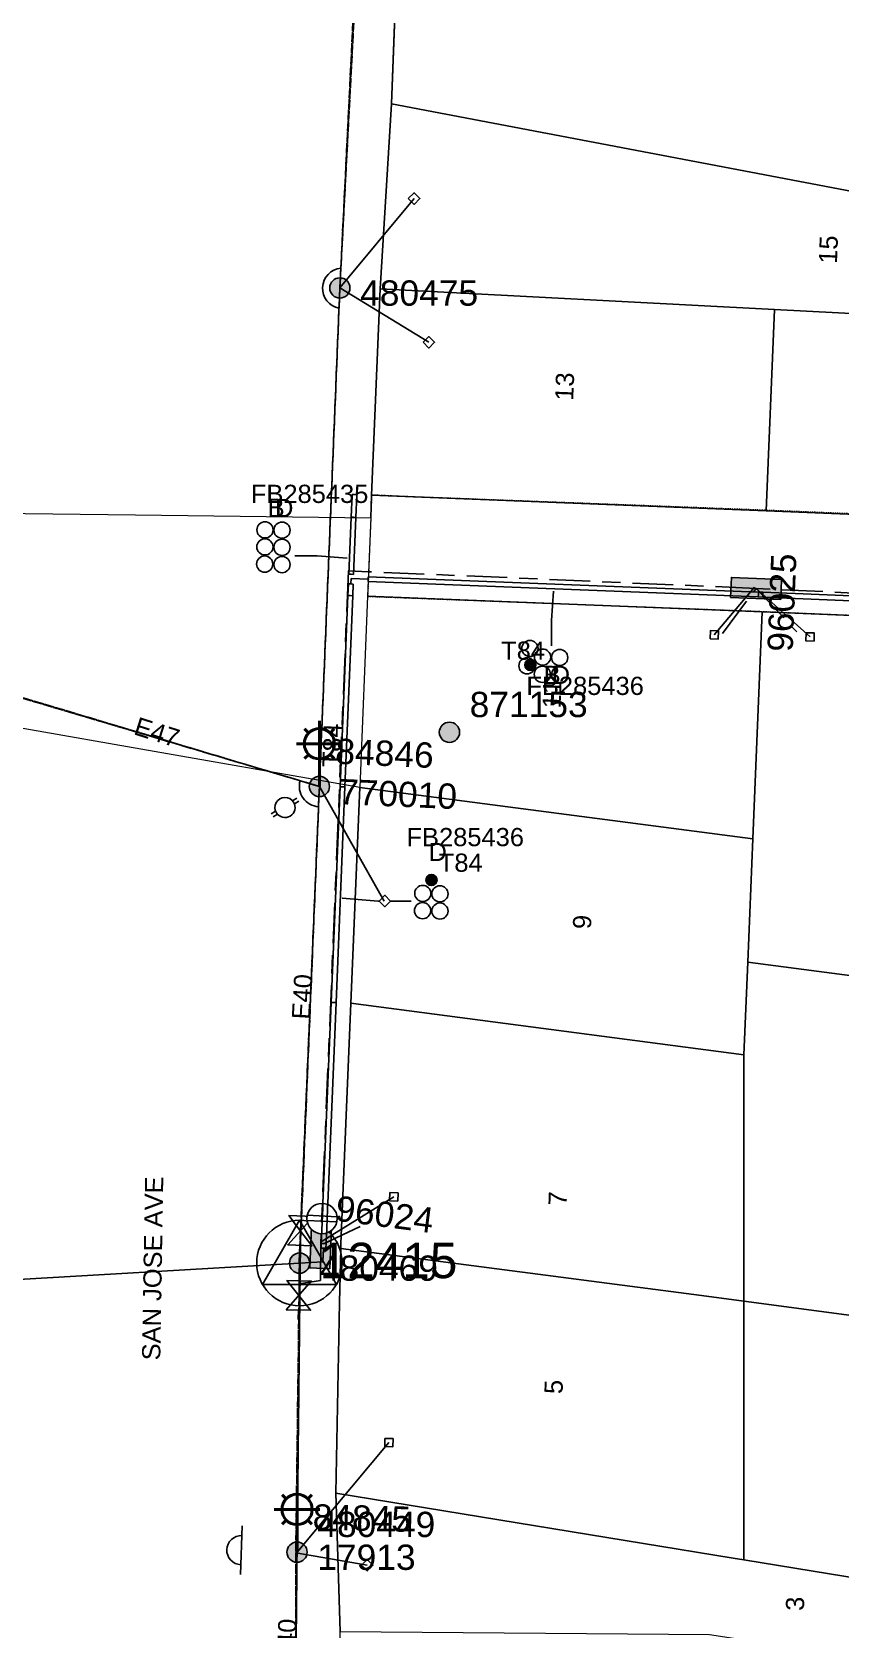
# Model space of a CAD drawing. Header units: metres. Extents: x 261099 to 262836, y 6265878 to 6267248.
# Drawn here: x 261899.8 to 261979.6, y 6266206.1 to 6266363.9 of the extents above; entities that cross this region are included whole.
import ezdxf
from ezdxf.enums import TextEntityAlignment as Align

# ---------------------------------------------------------------- set-up
doc = ezdxf.new("R2010")
doc.units = ezdxf.units.M
for name, pattern in [('Cable Exist OH', [1, 1, 0]), ('Cable Exist UG', [8.2, 4, -1.2, 1.8, -1.2]), ('HIDDEN', [0.375, 0.25, -0.125]), ('HIDDEN2', [0.1875, 0.125, -0.0625])]:
    doc.linetypes.add(name, pattern=pattern)
doc.layers.get('0').update_dxf_attribs({"color": 6})
for name, color, linetype, lineweight in [('Cadastre Land Parcels_SP_EXT', 9, 'Continuous', 5), ('Cadastre Other Property_SP_EXT', 9, 'HIDDEN', 5), ('Cadastre Roads_SP_EXT', 9, 'Continuous', 5)]:
    doc.layers.add(name, color=color, linetype=linetype, lineweight=lineweight)
for name, color, linetype in [('Duct_SP_EXT', 7, 'Continuous'), ('Equip_LV_EXT', 7, 'Continuous'), ('Equip_SP_HV_EXT', 7, 'Continuous'), ('Equip_SP_LV_EXT', 7, 'Continuous'), ('Equip_SP_SL_EXT', 7, 'Continuous'), ('Mains_HV_EXT', 7, 'Continuous'), ('Mains_LV_EXT', 7, 'Continuous'), ('Mains_SL_EXT', 7, 'Continuous'), ('Services_SP_EXT', 7, 'Continuous'), ('Sub_SP_TR_HV_LV_EXT', 7, 'Continuous'), ('SupportsOH_SP_TR_HV_LV_SL_EXT', 7, 'Continuous'), ('SupportsUG_SP_LV_EXT', 7, 'Continuous'), ('Trench_SP_EXT', 7, 'Continuous')]:
    doc.layers.add(name, color=color, linetype=linetype)
doc.layers.get('0').freeze()
doc.styles.add('iecARIAL', font='arial.ttf', dxfattribs={"height": 2})
doc.styles.add('POLE_LABEL', font='arial.ttf')
doc.styles.get("Standard").update_dxf_attribs({"font": 'arial.ttf'})

# ---------------------------------------------------------------- blocks, each defined once
blk = doc.blocks.new('SUB_POLE_EXT')
blk.add_wipeout([(0, 4.22), (0.42, 4.2), (0.83, 4.14), (1.21, 4.05), (1.62, 3.9), (1.99, 3.72), (2.35, 3.51), (2.68, 3.26), (2.99, 2.99), (3.28, 2.66), (3.52, 2.34), (3.76, 1.92), (3.9, 1.62), (4.04, 1.23), (4.18, 0.63), (4.22, 0), (4.18, -0.61), (4.06, -1.15), (3.9, -1.62), (3.58, -2.24), (3.22, -2.73), (2.97, -3.01), (2.68, -3.26), (2.36, -3.5), (2, -3.72), (1.64, -3.89), (1.25, -4.03), (0.82, -4.14), (0.42, -4.2), (0, -4.22), (-0.41, -4.2), (-0.8, -4.15), (-1.21, -4.05), (-1.62, -3.9), (-1.99, -3.73), (-2.35, -3.51), (-2.68, -3.26), (-2.96, -3.02), (-3.23, -2.72), (-3.51, -2.35), (-3.71, -2.01), (-3.91, -1.6), (-4.05, -1.21), (-4.16, -0.76), (-4.22, -0.14), (-4.21, 0.39), (-4.14, 0.83), (-4.03, 1.27), (-3.9, 1.63), (-3.71, 2.02), (-3.5, 2.37), (-3.28, 2.67), (-2.99, 2.99), (-2.68, 3.27), (-2.33, 3.52), (-1.98, 3.73), (-1.63, 3.9), (-1.2, 4.05), (-0.78, 4.15), (-0.4, 4.21)])
blk.add_line((2.16, 0.48), (2.16, 0.48, 0))
blk.add_lwpolyline([(-4.22, 0, 1), (4.22, 0, 1)], format="xyb", close=True)
blk.add_lwpolyline([(2.14, 0.52), (0, 4.22), (-3.66, -2.11), (3.66, -2.11)], close=True)
for tag, height, flags, p in [('ASSET_NUM', 3.5, 8, (2, 2)), ('STREET_CODE', 0.2, 9, (1.5, 0)), ('CONSTRUCTED_VOLTAGE', 0.2, 9, (1.5, -0.2)), ('OPERATING_VOLTAGE', 0.2, 9, (1.5, -0.6)), ('OPERATED_BY', 0.2, 9, (1.5, -0.8)), ('ORIENTATION', 0.2, 9, (1.5, -1.2)), ('OWNED_BY', 0.2, 9, (1.5, -1.4)), ('SECONDARY_VOLTAGE', 0.2, 9, (1.5, -1.6)), ('NO_PHASES', 0.2, 9, (1.5, -0.4)), ('MAINTAINED_BY', 0.2, 9, (1.5, -1)), ('STATE', 0.2, 9, (1.5, -1.8)), ('SUBSTATION_TYPE', 0.2, 9, (1.5, -2)), ('STREETNAME', 0.2, 9, (1.5, -2.8)), ('SUBURB', 0.2, 9, (1.5, -3)), ('USAGE', 0.2, 9, (1.5, -2.2)), ('LEGEND', 0.2, 9, (1.5, -2.4)), ('LOCATION', 0.2, 9, (1.5, -2.6)), ('NOTES', 0.2, 9, (1.5, -3.2)), ('Z', 0.2, 1, (1.5, -3.4))]:
    blk.add_attdef(tag, text='', height=height, dxfattribs=dict(flags=flags)).set_placement(p, align=Align.MIDDLE_LEFT)
blk = doc.blocks.new('PILLAR_EXT')
blk.add_hatch(color=256).paths.add_polyline_path([(-2.475, 0.99), (-2.475, -0.99), (2.475, -0.99), (2.475, 0.99)])
blk.add_lwpolyline([(-2.475, -0.99), (2.475, -0.99), (2.475, 0.99), (-2.475, 0.99)], close=True)
at = {"style": 'iecARIAL', "flags": 8}
blk.add_attdef('ASSET_NUM', (1.5, 3.5), '', height=2.5, dxfattribs=at)
for tag, p, flags in [('OWNED_BY', (0, -0.2), 9), ('STATE', (0, -0.4), 9), ('SUPPORT_TYPE', (0, -0.6), 9), ('USAGE', (0, -0.8), 9), ('LEGEND', (0, -1), 9), ('LOCATION', (0, -1.2), 9), ('NOTES', (0, -1.4), 9), ('PARENT', (0, -1.6), 9), ('STREETNAME', (0, -1.8), 9), ('SUBURB', (0, -2), 1)]:
    blk.add_attdef(tag, p, '', height=0.2, dxfattribs=dict(flags=flags))
blk = doc.blocks.new('DUCT_EXT')
blk.add_circle((0, 0.8), 0.8)
at = {"flags": 1}
blk.add_attdef('Z', (0, 0), '', height=0.2, dxfattribs=at)
at = {"flags": 9}
for tag, p in [('DUCT_CODE', (0, 0)), ('XSECT_TYPE', (0, -0.2)), ('STATE', (0, -0.6)), ('FB_REFERENCE', (0, -0.4)), ('NOTES', (0, -0.8))]:
    blk.add_attdef(tag, text='', height=0.2, dxfattribs=at).set_placement(p, align=Align.MIDDLE_LEFT)
blk = doc.blocks.new('LV_OH_LINKS_OPEN_EXT')
for p, q in [((-0.17, 4.97), (-0.17, 5.46)), ((0.17, 4.97), (0.17, 5.46)), ((-0.17, 3), (-0.17, 2.5)), ((0.17, 3), (0.17, 2.5))]:
    blk.add_line(p, q)
blk.add_lwpolyline([(0, 2.99, 1), (0, 4.98, 1)], format="xyb", close=True)
at = {"flags": 9}
for tag, p in [('ACTUAL_STATUS', (0, 0)), ('CONSTRUCTED_VOLTAGE', (0, -0.2)), ('OPERATING_VOLTAGE', (0, -0.6)), ('ORIENTATION', (0, -0.8)), ('OWNED_BY', (0, -1)), ('STATE', (0, -1.2)), ('SWITCH_TYPE', (0, -1.4)), ('NO_PHASES', (0, -0.4)), ('USAGE', (0, -1.6)), ('LEGEND', (0, -1.8)), ('NOTES', (0, -2))]:
    blk.add_attdef(tag, text='', height=0.2, dxfattribs=at).set_placement(p, align=Align.MIDDLE_LEFT)
at = {"flags": 1}
blk.add_attdef('Z', (0, 0), '', height=0.2, dxfattribs=at)
blk = doc.blocks.new('LV_OH_LINKS_DISTFUSE_EXT')
for p, q in [((0, 0), (0.96, 0)), ((3.84, 0), (4.8, 0))]:
    blk.add_line(p, q)
blk.add_lwpolyline([(3.84, -1.2), (3.84, 1.2), (0.96, -1.2), (0.96, 1.2)], close=True)
at = {"flags": 9}
for tag, p in [('ACTUAL_STATUS', (0, 0)), ('CONSTRUCTED_VOLTAGE', (0, -0.2)), ('OPERATING_VOLTAGE', (0, -0.6)), ('ORIENTATION', (0, -0.8)), ('OWNED_BY', (0, -1)), ('STATE', (0, -1.2)), ('SWITCH_TYPE', (0, -1.4)), ('NO_PHASES', (0, -0.4)), ('USAGE', (0, -1.6)), ('NOTES', (0, -1.8))]:
    blk.add_attdef(tag, text='', height=0.2, dxfattribs=at).set_placement(p, align=Align.MIDDLE_LEFT)
at = {"flags": 1}
blk.add_attdef('Z', (0, 0), '', height=0.2, dxfattribs=at)
blk = doc.blocks.new('SL_LANTERN_EXT')
at = {"lineweight": 40}
for p, q in [((0, 1.97), (0, 6.47)), ((-1.46, 5.68), (-1.06, 5.28)), ((1.46, 5.68), (1.06, 5.28)), ((-2.25, 4.22), (2.25, 4.22)), ((-1.46, 2.76), (-1.06, 3.16)), ((1.46, 2.76), (1.06, 3.16)), ((0, 0), (0, 2.72))]:
    blk.add_line(p, q, dxfattribs=at)
blk.add_circle((0, 4.22), 1.5, dxfattribs=at)
at = {"style": 'iecARIAL', "flags": 8}
blk.add_attdef('ASSET_NUM', (1.5, 1.5), '', height=2.5, dxfattribs=at)
for tag, p, height, flags in [('OPERATING_VOLTAGE', (0.98, -1.65), 0.2, 9), ('CONSTRUCTED_VOLTAGE', (0.98, -0.65), 0.2, 9), ('CONTROL_TYPE', (0.98, -0.85), 0.2, 9), ('LANTERN_PURPOSE', (0.98, -1.05), 0.2, 9), ('LANTERN_TYPE', (0.98, -1.25), 0.2, 9), ('NO_PHASES', (0.98, -1.45), 0.2, 9), ('LNUMBER', (2.18, -3.25), 2.5, 8), ('ORIENTATION', (0.98, -1.85), 0.2, 9), ('OWNED_BY', (0.98, -2.05), 0.2, 9), ('STATE', (0.98, -2.25), 0.2, 9), ('USAGE', (0.98, -2.45), 0.2, 9), ('CEXIST', (0.98, -2.65), 0.2, 9), ('CNEW', (0.98, -2.85), 0.2, 9), ('CNUMBER', (0.98, -3.05), 0.2, 9), ('CREMOVE', (0.98, -3.25), 0.2, 9), ('CREPLACE', (0.98, -3.45), 0.2, 9), ('LKINGHEIGHT', (0.98, -3.65), 0.2, 9), ('LBRACKET', (0.98, -3.85), 0.2, 9), ('LBRACKETVOCAB', (0.98, -4.05), 0.2, 9), ('LCATEGORY', (0.98, -4.25), 0.2, 9), ('LCHARGE1', (0.98, -4.45), 0.2, 9), ('LCHARGE1PERCENT', (0.98, -4.65), 0.2, 9), ('LCHARGE2', (0.98, -4.85), 0.2, 9), ('LCHARGE2PERCENT', (0.98, -5.05), 0.2, 9), ('LCHARGE3', (0.98, -5.25), 0.2, 9), ('LCHARGE3PERCENT', (0.98, -5.45), 0.2, 9), ('LEXIST', (0.98, -5.65), 0.2, 9), ('LLAMP', (0.98, -5.85), 0.2, 9), ('LLAMPVOCAB', (0.98, -6.05), 0.2, 9), ('LMAST', (0.98, -6.25), 0.2, 9), ('LMASTVOCAB', (0.98, -6.45), 0.2, 9), ('LNEW', (0.98, -6.65), 0.2, 9), ('LANTNUMBER', (0.98, -6.85), 0.2, 9), ('LOUTREACH', (0.98, -7.25), 0.2, 9), ('LOUTREACHVOCAB', (0.98, -7.45), 0.2, 9), ('LRATECODE', (0.98, -7.65), 0.2, 9), ('LREMOVE', (0.98, -7.85), 0.2, 9), ('LREPLACE', (0.98, -8.05), 0.2, 9), ('STREETNAME', (0.98, -9.25), 0.2, 9), ('SUBURB', (0.98, -9.45), 0.2, 1), ('LTYPE', (0.98, -8.25), 0.2, 9), ('LTYPEVOCAB', (0.98, -8.45), 0.2, 9), ('LEGEND', (0.98, -8.65), 0.2, 9), ('LOCATION', (0.98, -8.85), 0.2, 9), ('NOTES', (0.98, -9.05), 0.2, 9)]:
    blk.add_attdef(tag, p, '', height=height, dxfattribs=dict(flags=flags))
blk = doc.blocks.new('CCP_EXT')
at = {"flags": 9}
for tag, p in [('LIFE_SUPPORT', (0, -1.6)), ('STATE', (0, -1.8)), ('NOTES', (0, -2))]:
    blk.add_attdef(tag, text='', height=0.2, dxfattribs=at).set_placement(p, align=Align.MIDDLE_LEFT)
blk.add_wipeout([(0, 0.57), (0.57, 0), (0, -0.57), (-0.57, 0)])
blk.add_lwpolyline([(-0.57, 0), (0, 0.57), (0.57, 0), (0, -0.57), (-0.57, 0)])
at = {"flags": 1}
blk.add_attdef('Z', (0, 0), '', height=0.2, dxfattribs=at)
at = {"flags": 9}
for tag, p in [('CCP_TYPE', (0, 0)), ('CONSTRUCTED_VOLTAGE', (0, -0.2)), ('OPERATING_VOLTAGE', (0, -0.6)), ('ORIENTATION', (0, -0.8)), ('OWNED_BY', (0, -1)), ('NO_PHASES', (0, -0.4)), ('USAGE', (0, -1.2)), ('LEGEND', (0, -1.4))]:
    blk.add_attdef(tag, text='', height=0.2, dxfattribs=at).set_placement(p, align=Align.MIDDLE_LEFT)
blk = doc.blocks.new('POLE_EXT')
blk.add_hatch(color=256).paths.add_polyline_path([(-1, 0, 1), (1, 0, 1)])
blk.add_lwpolyline([(-1, 0, 1), (1, 0, 1)], format="xyb", close=True)
for tag, height, flags, p in [('pNumber', 2.5, 8, (-17.84, 2.07)), ('OWNED_BY', 0.2, 9, (1.35, -0.4)), ('SPECIAL_USE', 0.2, 9, (1.35, -0.8)), ('STATE', 0.2, 9, (1.35, -1)), ('cLV', 0.2, 9, (1.35, -1.4)), ('hDepth', 0.2, 9, (1.35, -1.6)), ('PARENT', 0.2, 9, (1.35, -0.6)), ('USAGE', 0.2, 9, (1.35, -1.2)), ('hDia', 0.2, 9, (1.35, -1.8)), ('cHV', 0.2, 9, (1.35, -2)), ('LBRACKET', 0.2, 9, (1.35, -2.2)), ('LExisting', 0.2, 9, (1.35, -2.4)), ('LANTNUMBER', 0.2, 9, (1.35, -2.6)), ('LOther', 0.2, 9, (1.35, -2.8)), ('LRemove', 0.2, 9, (1.35, -3)), ('LEGEND', 0.2, 9, (1.35, -3.2)), ('cLinedev', 0.2, 9, (1.35, -3.4)), ('pExisting', 0.2, 9, (1.35, -3.8)), ('pFooting', 0.2, 9, (1.35, -4.4)), ('pNew', 0.2, 9, (1.35, -4.6)), ('LOCATION', 0.2, 9, (1.35, -3.6)), ('PFNUMBER', 0.2, 9, (1.35, -4)), ('NEWPFNUMBER', 0.2, 9, (1.35, -4.2)), ('pRelocate', 0.2, 9, (1.35, -5)), ('pRemove', 0.2, 9, (1.35, -5.2)), ('pReplace', 0.2, 9, (1.35, -5.4)), ('pStay', 0.2, 9, (1.35, -5.6)), ('pType', 0.2, 9, (1.35, -5.8)), ('cspan', 0.2, 9, (1.35, -6)), ('STREETNAME', 0.2, 9, (1.35, -6.2)), ('SUBURB', 0.2, 9, (1.35, -6.4)), ('OPERATED_BY', 0.2, 9, (1.36, -7.01)), ('NOTES', 0.2, 9, (1.35, -6.6)), ('MAINTAINED_BY', 0.2, 9, (1.36, -6.81))]:
    blk.add_attdef(tag, text='', height=height, dxfattribs=dict(flags=flags)).set_placement(p, align=Align.MIDDLE_LEFT)
at = {"style": 'POLE_LABEL'}
for tag, height, flags, p in [('ASSET_NUM', 2.5, 8, (2, 2)), ('STRUCTURE_PLANT_NUMBER', 0.2, 9, (1.35, 0.03)), ('STREET_CODE', 0.2, 9, (1.35, -0.2))]:
    blk.add_attdef(tag, text='', height=height, dxfattribs=dict(at, flags=flags)).set_placement(p, align=Align.MIDDLE_LEFT)
at = {"flags": 1}
blk.add_attdef('Z', (1.35, -7.33), '', height=0.2, dxfattribs=at)
blk = doc.blocks.new('LV_UG_LINKS_CLOSED_EXT')
blk.add_wipeout([(-1.06, 1.06), (-1.18, 0.92), (-1.29, 0.76), (-1.37, 0.59), (-1.43, 0.42), (-1.48, 0.23), (-1.49, 0.05), (-1.49, -0.14), (-1.46, -0.33), (-1.41, -0.51), (-1.33, -0.68), (-1.24, -0.84), (-1.12, -0.99), (-0.99, -1.12), (-0.84, -1.24), (-0.68, -1.33), (-0.51, -1.41), (-0.33, -1.46), (-0.14, -1.49), (0.05, -1.49), (0.23, -1.48), (0.42, -1.43), (0.59, -1.37), (0.76, -1.29), (0.92, -1.18), (1.06, -1.06), (1.18, -0.92), (1.29, -0.76), (1.37, -0.59), (1.43, -0.42), (1.48, -0.23), (1.49, -0.05), (1.49, 0.14), (1.46, 0.33), (1.41, 0.51), (1.33, 0.68), (1.24, 0.84), (1.12, 0.99), (0.99, 1.12), (0.84, 1.24), (0.68, 1.33), (0.51, 1.41), (0.33, 1.46), (0.14, 1.49), (-0.05, 1.49), (-0.23, 1.48), (-0.42, 1.43), (-0.59, 1.37), (-0.76, 1.29), (-0.92, 1.18)])
for p, q in [((-0.25, -1.48), (-0.25, 1.48)), ((0.25, -1.48), (0.25, 1.48))]:
    blk.add_line(p, q)
blk.add_circle((0, 0), 1.5)
at = {"flags": 9}
for tag, p in [('ACTUAL_STATUS', (0, 0)), ('CONSTRUCTED_VOLTAGE', (0, -0.2)), ('OPERATING_VOLTAGE', (0, -0.6)), ('ORIENTATION', (0, -0.8)), ('STATE', (0, -1)), ('SWITCH_TYPE', (0, -1.2)), ('NO_PHASES', (0, -0.4)), ('USAGE', (0, -1.4)), ('NOTES', (0, -1.6))]:
    blk.add_attdef(tag, text='', height=0.2, dxfattribs=at).set_placement(p, align=Align.MIDDLE_LEFT)
at = {"flags": 1}
blk.add_attdef('Z', (0, 0), '', height=0.2, dxfattribs=at)
blk = doc.blocks.new('HV_USL_CLOSED_EXT')
blk.add_line((2.4, 5.5), (-2.4, 5.5))
blk.add_lwpolyline([(1.44, 5.5, 0.414214), (0, 6.94, 0.414214), (-1.44, 5.5)], format="xyb")
for tag, height, flags, p in [('ASSET_NUM', 2.5, 8, (2, 2)), ('STREET_CODE', 0.2, 9, (1.5, 0)), ('ACTUAL_STATUS', 0.2, 9, (1.5, -0.2)), ('CONSTRUCTED_VOLTAGE', 0.2, 9, (1.5, -0.4)), ('OPERATING_VOLTAGE', 0.2, 9, (1.5, -0.8)), ('ORIENTATION', 0.2, 9, (1.5, -1)), ('OWNED_BY', 0.2, 9, (1.5, -1.2)), ('OPERATED_BY', 0.2, 9, (1.5, -1.4)), ('NO_PHASES', 0.2, 9, (1.5, -0.6)), ('MAINTAINED_BY', 0.2, 9, (1.5, -1.6)), ('STATE', 0.2, 9, (1.5, -1.8)), ('SWITCH_TYPE', 0.2, 9, (1.5, -2)), ('STREETNAME', 0.2, 9, (1.5, -2.8)), ('SUBURB', 0.2, 9, (1.5, -3)), ('USAGE', 0.2, 9, (1.5, -2.2)), ('LEGEND', 0.2, 9, (1.5, -2.4)), ('LOCATION', 0.2, 9, (1.5, -2.6)), ('NOTES', 0.2, 9, (1.5, -3.2)), ('Z', 0.2, 1, (1.5, -3.6)), ('LABEL_ALIGNMENT', 0.2, 9, (1.5, -3.4))]:
    blk.add_attdef(tag, text='', height=height, dxfattribs=dict(flags=flags)).set_placement(p, align=Align.MIDDLE_LEFT)
blk = doc.blocks.new('CABLE_LARGE_EXT')
h = blk.add_hatch(color=256)
edge = h.paths.add_edge_path()
edge.add_arc((0, 0.55), 0.55, 0, 360)
blk.add_circle((0, 0.55), 0.55)
at = {"flags": 1}
blk.add_attdef('Z', (0, 0), '', height=0.2, dxfattribs=at)
at = {"flags": 9}
for tag, p in [('COND_CODE', (0, 0)), ('STATE', (0, -0.4)), ('XSECT_SIZE', (0, -0.6)), ('FB_REFERENCE', (0, -0.2)), ('NOTES', (0, -0.8))]:
    blk.add_attdef(tag, text='', height=0.2, dxfattribs=at).set_placement(p, align=Align.MIDDLE_LEFT)

msp = doc.modelspace()

# ---------------------------------------------------------------- linework, layer by layer
at = {"layer": 'Cadastre Land Parcels_SP_EXT', "linetype": 'Continuous'}
for points in [[(262027.84, 6266359.45), (261936.02, 6266375.87), (261935.28, 6266356.82), (262027.02, 6266339.35), (262027.84, 6266359.45)], [(262026.79, 6266333.7), (262027.02, 6266339.35), (261935.28, 6266356.82), (261934.16, 6266338.53), (261973.1, 6266336.5), (262026.79, 6266333.7)], [(261973.1, 6266336.5), (261934.16, 6266338.53), (261933.32, 6266318.15), (261972.29, 6266316.61), (261973.1, 6266336.5)], [(261970.96, 6266284.2), (261971.88, 6266306.62), (261932.91, 6266308.16), (261932.14, 6266289.26), (261970.96, 6266284.2)], [(261931.26, 6266267.95), (261970.09, 6266262.85), (261970.46, 6266272), (261970.96, 6266284.2), (261932.14, 6266289.26), (261931.26, 6266267.95)], [(261929.77, 6266219.54), (261930.21, 6266205.87), (261966.7, 6266205.58), (261985.86, 6266202.67), (262011.39, 6266198.79), (262012.43, 6266206.04), (262008.74, 6266206.64), (261970.09, 6266212.96), (261969.01, 6266213.13), (261929.77, 6266219.54)]]:
    msp.add_lwpolyline(points, close=True, dxfattribs=at)
for points in [[(262026.79, 6266333.7), (261973.1, 6266336.5), (261972.29, 6266316.61), (261993.28, 6266315.76)], [(261993.28, 6266315.76), (261972.29, 6266316.61), (261972.29, 6266316.61), (261933.32, 6266318.15), (261933.23, 6266315.91), (261932.91, 6266308.16), (261971.88, 6266306.62), (261992.89, 6266305.77)], [(261992.89, 6266305.77), (261971.88, 6266306.62), (261970.96, 6266284.2), (261970.46, 6266272), (262003.4, 6266267.7)], [(262003.4, 6266267.7), (261970.46, 6266272), (261970.09, 6266262.85), (261970.09, 6266239.15), (261970.09, 6266238.53), (261996.77, 6266234.97)], [(261996.77, 6266234.97), (261970.09, 6266238.53), (261970.09, 6266212.96), (262008.74, 6266206.65)]]:
    msp.add_lwpolyline(points, dxfattribs=at)
at = {"layer": 'Cadastre Roads_SP_EXT', "linetype": 'Continuous'}
for p, q in [((261935.28, 6266356.82), (261936.02, 6266375.87)), ((261934.16, 6266338.53), (261935.28, 6266356.82)), ((261933.32, 6266318.15), (261934.16, 6266338.53)), ((261933.23, 6266315.91), (261933.32, 6266318.15)), ((261893.46, 6266316.41), (261910.01, 6266316.2)), ((261910.01, 6266316.2), (261933.23, 6266315.91))]:
    msp.add_line(p, q, dxfattribs=at)
at = {"layer": 'Duct_SP_EXT'}
for p, q in [((261931.29, 6266315.97), (261931.38, 6266318.21)), ((261931.38, 6266318.21), (261931.62, 6266318.2)), ((261931.86, 6266318.19), (261931.62, 6266318.2)), ((261931.77, 6266315.95), (261931.86, 6266318.19)), ((261931.06, 6266310.34), (261931.29, 6266315.97)), ((261931.29, 6266315.97), (261931.53, 6266315.96)), ((261931.77, 6266315.95), (261931.53, 6266315.96)), ((261931.54, 6266310.32), (261931.77, 6266315.95)), ((261931.06, 6266310.34), (261931.3, 6266310.33)), ((261931.54, 6266310.32), (261931.3, 6266310.33)), ((261932.97, 6266309.62), (261932.98, 6266309.86)), ((261932.99, 6266310.09), (261932.98, 6266309.86)), ((261971.52, 6266308.57), (261932.99, 6266310.09)), ((261930.2, 6266289.34), (261930.97, 6266308.24)), ((261930.68, 6266289.32), (261931.45, 6266308.22)), ((261930.97, 6266308.24), (261931.02, 6266309.39)), ((261930.97, 6266308.24), (261931.21, 6266308.23)), ((261931.02, 6266309.39), (261931.26, 6266309.38)), ((261931.45, 6266308.22), (261931.21, 6266308.23)), ((261931.5, 6266309.37), (261931.26, 6266309.38)), ((261931.45, 6266308.22), (261931.5, 6266309.37)), ((261971.5, 6266308.1), (261932.97, 6266309.62)), ((261971.5, 6266308.1), (261971.51, 6266308.34)), ((261971.5, 6266308.1), (261971.51, 6266308.34)), ((261971.52, 6266308.57), (261971.51, 6266308.34)), ((261971.52, 6266308.57), (261971.51, 6266308.34)), ((261971.96, 6266308.56), (261971.52, 6266308.57)), ((261971.94, 6266308.08), (261971.95, 6266308.32)), ((261971.96, 6266308.56), (261971.95, 6266308.32)), ((261992.97, 6266307.7), (261971.96, 6266308.56)), ((261971.94, 6266308.08), (261971.5, 6266308.1)), ((261992.95, 6266307.22), (261971.94, 6266308.08)), ((261929.33, 6266268.03), (261930.2, 6266289.34)), ((261929.81, 6266268.02), (261930.68, 6266289.32)), ((261930.2, 6266289.34), (261930.2, 6266289.34)), ((261930.2, 6266289.34), (261930.44, 6266289.33)), ((261930.2, 6266289.34), (261930.44, 6266289.33)), ((261930.68, 6266289.32), (261930.44, 6266289.33)), ((261930.68, 6266289.32), (261930.44, 6266289.33)), ((261930.68, 6266289.32), (261930.68, 6266289.32)), ((261929.33, 6266268.03), (261929.57, 6266268.02)), ((261929.81, 6266268.02), (261929.57, 6266268.02))]:
    msp.add_line(p, q, dxfattribs=at)
for points in [[(261925.72, 6266312.15), (261927.94, 6266312.15), (261930.91, 6266311.94)], [(261951.09, 6266303.26), (261951.09, 6266305.77), (261951.27, 6266308.67)], [(261937.22, 6266278.04), (261933.95, 6266278.04), (261930.4, 6266278.32)]]:
    msp.add_lwpolyline(points, dxfattribs=at)
at = {"layer": 'Mains_HV_EXT', "linetype": 'Cable Exist OH'}
for points in [[(261824.64, 6266325.25), (261851.26, 6266307.84), (261890.47, 6266300.65), (261928.16, 6266289.37)], [(261925.5, 6266167.99), (261925.95, 6266213.72)]]:
    msp.add_lwpolyline(points, dxfattribs=at)
at = {"layer": 'Mains_HV_EXT', "linetype": 'Continuous'}
msp.add_lwpolyline([(261926.26, 6266289.95, 0.485653), (261928.08, 6266287.37)], format="xyb", dxfattribs=at)
at = {"layer": 'Mains_LV_EXT', "linetype": 'Cable Exist OH'}
for points in [[(261930.18, 6266338.62), (261932.03, 6266373.85)], [(261928.16, 6266289.37), (261930.18, 6266338.62)], [(261890.47, 6266300.65), (261928.16, 6266289.37)], [(261925.83, 6266213.66), (261925.79, 6266191.04)]]:
    msp.add_lwpolyline(points, dxfattribs=at)
at = {"layer": 'Mains_LV_EXT', "linetype": 'Continuous'}
msp.add_lwpolyline([(261930.28, 6266340.58, 0.867317), (261930.1, 6266336.62)], format="xyb", dxfattribs=at)
at = {"layer": 'Mains_SL_EXT', "linetype": 'Cable Exist OH'}
for points in [[(261931.91, 6266373.79), (261930.18, 6266338.62), (261928.16, 6266289.37)], [(261928.16, 6266289.37), (261890.49, 6266300.58), (261851.26, 6266307.84)], [(261925.95, 6266213.72), (261925.73, 6266191.29), (261925.5, 6266167.99)]]:
    msp.add_lwpolyline(points, dxfattribs=at)
at = {"layer": 'Trench_SP_EXT', "linetype": 'Cable Exist UG'}
msp.add_lwpolyline([(261932.98, 6266309.86), (261931.3, 6266309.92), (261931.26, 6266309.38)], dxfattribs=at)

# ---------------------------------------------------------------- block references
at = {"layer": 'Duct_SP_EXT'}
for name, p in [('DUCT_EXT', (261922.79, 6266313.92)), ('DUCT_EXT', (261924.47, 6266313.89)), ('DUCT_EXT', (261922.78, 6266312.24)), ('DUCT_EXT', (261924.47, 6266312.2)), ('DUCT_EXT', (261922.76, 6266310.54)), ('DUCT_EXT', (261924.47, 6266310.49)), ('DUCT_EXT', (261948.95, 6266302.2)), ('DUCT_EXT', (261948.66, 6266300.49)), ('CABLE_LARGE_EXT', (261949, 6266300.83)), ('DUCT_EXT', (261950.2, 6266301.35)), ('DUCT_EXT', (261951.89, 6266301.31)), ('DUCT_EXT', (261950.18, 6266299.65)), ('DUCT_EXT', (261951.89, 6266299.61)), ('CABLE_LARGE_EXT', (261939.23, 6266279.58)), ('DUCT_EXT', (261938.37, 6266278)), ('DUCT_EXT', (261940.06, 6266277.96)), ('DUCT_EXT', (261938.35, 6266276.3)), ('DUCT_EXT', (261940.06, 6266276.26))]:
    msp.add_blockref(name, p, dxfattribs=at)
at = {"layer": 'Equip_SP_LV_EXT', "rotation": 121.3831829818497}
msp.add_blockref('LV_OH_LINKS_OPEN_EXT', (261928.16, 6266289.37), dxfattribs=at)
at = {"layer": 'Equip_SP_SL_EXT'}
ref = msp.add_blockref('SL_LANTERN_EXT', (261928.16, 6266289.37), dxfattribs=at)
ref.add_attrib('ASSET_NUM', '84846', dxfattribs={"layer": '0', "height": 2.5, "rotation": 357.4644, "style": 'iecARIAL'}).set_placement((261929.66, 6266290.87), align=Align.BOTTOM_LEFT)
ref = msp.add_blockref('SL_LANTERN_EXT', (261925.95, 6266213.72), dxfattribs=at)
ref.add_attrib('ASSET_NUM', '84845', dxfattribs={"layer": '0', "height": 2.5, "rotation": 358.4921, "style": 'iecARIAL'}).set_placement((261927.45, 6266215.22), align=Align.BOTTOM_LEFT)
at = {"layer": 'Sub_SP_TR_HV_LV_EXT'}
ref = msp.add_blockref('SUB_POLE_EXT', (261926.19, 6266242.29), dxfattribs=at)
ref.add_attrib('ASSET_NUM', '12415', dxfattribs={"layer": '0', "height": 3.5}).set_placement((261928.19, 6266242.54), align=Align.MIDDLE_LEFT)
at = {"layer": 'SupportsOH_SP_TR_HV_LV_SL_EXT'}
ref = msp.add_blockref('POLE_EXT', (261930.18, 6266338.62), dxfattribs=at)
ref.add_attrib('ASSET_NUM', '480475', dxfattribs={"layer": '0', "height": 2.5, "style": 'POLE_LABEL'}).set_placement((261932.18, 6266339.37), align=Align.TOP_LEFT)
ref = msp.add_blockref('POLE_EXT', (261941, 6266294.72), dxfattribs=at)
ref.add_attrib('ASSET_NUM', '871153', dxfattribs={"layer": '0', "height": 2.5, "style": 'POLE_LABEL'}).set_placement((261943, 6266295.47), align=Align.BOTTOM_LEFT)
ref = msp.add_blockref('POLE_EXT', (261928.16, 6266289.37), dxfattribs=at)
ref.add_attrib('ASSET_NUM', '770010', dxfattribs={"layer": '0', "height": 2.5, "rotation": 357.5681, "style": 'POLE_LABEL'}).set_placement((261930.16, 6266290.12), align=Align.TOP_LEFT)
at = {"layer": 'SupportsUG_SP_LV_EXT'}
ref = msp.add_blockref('PILLAR_EXT', (261971.28, 6266308.94), dxfattribs=dict(at, rotation=357.7266922956824))
ref.add_attrib('ASSET_NUM', '96025', dxfattribs={"layer": '0', "height": 2.5, "rotation": 87.7259, "style": 'iecARIAL'}).set_placement((261972.78, 6266312.44), align=Align.TOP_RIGHT)

# ---------------------------------------------------------------- texts
at = {"layer": 'Cadastre Land Parcels_SP_EXT'}
for s, rotation, p in [('15', 87.7754, (261979.27, 6266340.98)), ('13', 87.77, (261953.22, 6266327.45)), ('11', 87.77, (261951.97, 6266297.06)), ('9', 87.77, (261954.98, 6266275.25)), ('7', 87.79, (261952.57, 6266247.92)), ('5', 88.97, (261952.18, 6266229.33)), ('3', 88.9792, (261976.02, 6266207.91))]:
    msp.add_text(s, height=1.8, rotation=rotation, dxfattribs=at).set_placement(p)
at = {"layer": 'Cadastre Roads_SP_EXT'}
msp.add_text('SAN JOSE AVE', height=1.8, rotation=89.0362, dxfattribs=at).set_placement((261912.44, 6266232.66))
at = {"layer": 'Duct_SP_EXT'}
for s, p in [('FB285435', (261921.39, 6266317.38)), ('B', (261923.05, 6266316.01)), ('D', (261923.78, 6266315.98)), ('T84', (261946.11, 6266301.89)), ('B', (261950.31, 6266299.49)), ('D', (261951.1, 6266299.5)), ('FB285436', (261948.6, 6266298.41)), ('FB285436', (261936.76, 6266283.47)), ('D', (261938.93, 6266282)), ('T84', (261939.95, 6266280.94))]:
    msp.add_text(s, height=1.8, dxfattribs=at).set_placement(p)
at = {"layer": 'Mains_LV_EXT'}
for s, rotation, p in [('E47', 342.4279, (261909.72, 6266294.55)), ('T84', 87.7715, (261930.24, 6266291.24)), ('E40', 86.7003, (261927.22, 6266266.31)), ('E40', 87.5348, (261925.72, 6266202.64))]:
    msp.add_text(s, height=1.8, rotation=rotation, dxfattribs=at).set_placement(p)

# ---------------------------------------------------------------- next in the draw order: linework, layer by layer
at = {"layer": 'Cadastre Land Parcels_SP_EXT', "linetype": 'Continuous'}
for points in [[(261970.09, 6266262.85), (261931.26, 6266267.95), (261930.28, 6266244.17), (261930.27, 6266243.72), (261965.89, 6266239.08), (261970.09, 6266238.53), (261970.09, 6266239.15), (261970.09, 6266262.85)], [(261965.89, 6266239.08), (261930.27, 6266243.72), (261930.16, 6266238.38), (261929.77, 6266219.54), (261969.01, 6266213.13), (261970.09, 6266212.96), (261970.09, 6266238.53), (261965.89, 6266239.08)]]:
    msp.add_lwpolyline(points, close=True, dxfattribs=at)
at = {"layer": 'Duct_SP_EXT'}
for p, q in [((261928.33, 6266243.75), (261928.34, 6266244.23)), ((261928.33, 6266243.75), (261928.57, 6266243.75)), ((261928.34, 6266244.23), (261928.58, 6266244.22)), ((261928.81, 6266243.74), (261928.57, 6266243.75)), ((261928.82, 6266244.21), (261928.58, 6266244.22)), ((261928.81, 6266243.74), (261928.82, 6266244.21))]:
    msp.add_line(p, q, dxfattribs=at)
at = {"layer": 'Mains_LV_EXT', "linetype": 'Cable Exist UG'}
msp.add_lwpolyline([(261928.29, 6266244.23), (261928.26, 6266240.55), (261926.16, 6266240.24)], dxfattribs=at)
at = {"layer": 'Mains_LV_EXT', "linetype": 'Cable Exist OH'}
msp.add_lwpolyline([(261926.19, 6266242.29), (261925.83, 6266213.66)], dxfattribs=at)
at = {"layer": 'Mains_SL_EXT', "linetype": 'Cable Exist OH'}
msp.add_lwpolyline([(261926.27, 6266242.71), (261925.95, 6266213.72)], dxfattribs=at)
at = {"layer": 'Trench_SP_EXT', "linetype": 'Cable Exist UG'}
for points in [[(261928.58, 6266244.18), (261933.17, 6266246.34)], [(261926.21, 6266242.28), (261928.49, 6266242.39), (261928.57, 6266243.75)]]:
    msp.add_lwpolyline(points, dxfattribs=at)

# ---------------------------------------------------------------- next in the draw order: block references
at = {"layer": 'Equip_LV_EXT'}
for p, rotation in [((261926.19, 6266243.09), 87.7100148008574), ((261926.17, 6266241.49), 268.8604358436629)]:
    msp.add_blockref('LV_OH_LINKS_DISTFUSE_EXT', p, dxfattribs=dict(at, rotation=rotation))
at = {"layer": 'Services_SP_EXT'}
for p in [(261937.51, 6266347.45), (261938.97, 6266333.25), (261934.62, 6266278.05)]:
    msp.add_blockref('CCP_EXT', p, dxfattribs=at)
for p, rotation in [((261967.16, 6266304.35), 42.31868589770813), ((261976.62, 6266304.14), 133.6857569017205)]:
    msp.add_blockref('CCP_EXT', p, dxfattribs=dict(at, rotation=rotation))
at = {"layer": 'SupportsOH_SP_TR_HV_LV_SL_EXT'}
ref = msp.add_blockref('POLE_EXT', (261926.21, 6266242.28), dxfattribs=at)
ref.add_attrib('ASSET_NUM', '480469', dxfattribs={"layer": '0', "height": 2.5, "style": 'POLE_LABEL'}).set_placement((261928.21, 6266243.03), align=Align.TOP_LEFT)
at = {"layer": 'SupportsUG_SP_LV_EXT'}
ref = msp.add_blockref('PILLAR_EXT', (261928.29, 6266244.23), dxfattribs=dict(at, rotation=87.77077348369608))
ref.add_attrib('ASSET_NUM', '96024', dxfattribs={"layer": '0', "height": 2.5, "rotation": 352.5687, "style": 'iecARIAL'}).set_placement((261929.79, 6266247.73), align=Align.MIDDLE_LEFT)

# ---------------------------------------------------------------- next in the draw order: linework, layer by layer
at = {"layer": 'Cadastre Other Property_SP_EXT', "linetype": 'HIDDEN2'}
msp.add_lwpolyline([(261993.57, 6266315.78), (261972.18, 6266316.66), (261936.41, 6266318.02), (261933.32, 6266318.17), (261933.32, 6266318.17), (261932.93, 6266308.15), (261936.69, 6266308.01), (261936.69, 6266308.01), (261971.76, 6266306.67), (261993.37, 6266305.75)], dxfattribs=at)
at = {"layer": 'Mains_LV_EXT', "linetype": 'Cable Exist UG'}
msp.add_lwpolyline([(262011.26, 6266307.16), (262008.25, 6266306.08), (262002.96, 6266302.6), (262002.79, 6266302.9), (262002.79, 6266302.9), (262002.59, 6266303.22), (262001.98, 6266304.04), (262001.35, 6266304.72), (262000.54, 6266305.42), (261999.75, 6266306.03), (261998.98, 6266306.49), (261997.94, 6266306.99), (261996.99, 6266307.34), (261996.21, 6266307.55), (261995.02, 6266307.76), (261994.25, 6266307.81), (261971.28, 6266308.94)], dxfattribs=at)
at = {"layer": 'Services_SP_EXT'}
for points in [[(261937.51, 6266347.45), (261930.18, 6266338.62)], [(261930.18, 6266338.62), (261938.97, 6266333.25)], [(261971.13, 6266309.06), (261967.16, 6266304.35)], [(261971.28, 6266308.94), (261976.62, 6266304.14)], [(261928.16, 6266289.37), (261934.54, 6266278.05)]]:
    msp.add_lwpolyline(points, dxfattribs=at)
at = {"layer": 'Trench_SP_EXT', "linetype": 'Cable Exist UG'}
msp.add_lwpolyline([(261967.96, 6266304.47), (261971.28, 6266308.94), (261975.3, 6266304.64)], dxfattribs=at)

# ---------------------------------------------------------------- next in the draw order: block references
at = {"layer": 'Services_SP_EXT'}
for p, rotation in [((261935.51, 6266248.83), 222.8143894283072), ((261935.03, 6266224.54), 223.9744165565413)]:
    msp.add_blockref('CCP_EXT', p, dxfattribs=dict(at, rotation=rotation))
msp.add_blockref('CCP_EXT', (261932.88, 6266212.43), dxfattribs=at)

# ---------------------------------------------------------------- next in the draw order: linework, layer by layer
at = {"layer": 'Cadastre Roads_SP_EXT', "linetype": 'Continuous'}
msp.add_lwpolyline([(261932.14, 6266289.26), (261909.2, 6266293.29), (261892.66, 6266296.2), (261891.73, 6266272.99), (261890.94, 6266252.78), (261890.49, 6266241.7), (261890.41, 6266236.6), (261889.38, 6266176.54), (261889.38, 6266171.61), (261906.11, 6266171.52), (261929.59, 6266171.39), (261930, 6266194.31), (261930.21, 6266205.87), (261929.77, 6266219.54), (261930.16, 6266238.38), (261930.27, 6266243.72), (261930.28, 6266244.17), (261931.26, 6266267.95), (261932.14, 6266289.26)], close=True, dxfattribs=at)
at = {"layer": 'Services_SP_EXT'}
for points in [[(261925.95, 6266213.72), (261935.03, 6266224.54)], [(261925.83, 6266213.66), (261932.88, 6266212.43)]]:
    msp.add_lwpolyline(points, dxfattribs=at)

# ---------------------------------------------------------------- next in the draw order: block references
at = {"layer": 'Equip_SP_HV_EXT'}
ref = msp.add_blockref('HV_USL_CLOSED_EXT', (261925.95, 6266213.72), dxfattribs=dict(at, rotation=87.8993652102242))
ref.add_attrib('ASSET_NUM', '17913', dxfattribs={"layer": '0', "height": 2.5}).set_placement((261927.95, 6266214.47), align=Align.TOP_LEFT)
at = {"layer": 'SupportsOH_SP_TR_HV_LV_SL_EXT'}
ref = msp.add_blockref('POLE_EXT', (261925.95, 6266213.72), dxfattribs=at)
ref.add_attrib('ASSET_NUM', '480449', dxfattribs={"layer": '0', "height": 2.5, "rotation": 359.9541, "style": 'POLE_LABEL'}).set_placement((261927.95, 6266214.47), align=Align.BOTTOM_LEFT)

# ---------------------------------------------------------------- next in the draw order: block references
at = {"layer": 'Equip_LV_EXT', "rotation": 267.2309822729167}
msp.add_blockref('LV_UG_LINKS_CLOSED_EXT', (261928.42, 6266246.68), dxfattribs=at)

# ---------------------------------------------------------------- next in the draw order: linework, layer by layer
at = {"layer": 'Duct_SP_EXT'}
for p, q in [((261928.34, 6266244.23), (261929.33, 6266268.03)), ((261928.82, 6266244.21), (261929.81, 6266268.02))]:
    msp.add_line(p, q, dxfattribs=at)
at = {"layer": 'Mains_HV_EXT', "linetype": 'Cable Exist OH'}
for points in [[(261928.16, 6266289.37), (261926.29, 6266244.34)], [(261925.95, 6266213.72), (261926.29, 6266244.34)]]:
    msp.add_lwpolyline(points, dxfattribs=at)
at = {"layer": 'Mains_LV_EXT', "linetype": 'Cable Exist UG'}
msp.add_lwpolyline([(261971.28, 6266308.94), (261933.02, 6266310.59), (261931.03, 6266310.66), (261928.29, 6266244.23)], dxfattribs=at)
at = {"layer": 'Mains_LV_EXT', "linetype": 'Cable Exist OH'}
msp.add_lwpolyline([(261926.16, 6266242.34), (261928.16, 6266289.37)], dxfattribs=at)
at = {"layer": 'Mains_SL_EXT', "linetype": 'Cable Exist OH'}
msp.add_lwpolyline([(261928.16, 6266289.37), (261926.29, 6266244.34), (261926.27, 6266242.71)], dxfattribs=at)
at = {"layer": 'Services_SP_EXT'}
for points in [[(261888.46, 6266263.28), (261894.47, 6266240.44), (261926.21, 6266242.28)], [(261928.26, 6266244.35), (261935.51, 6266248.83)]]:
    msp.add_lwpolyline(points, dxfattribs=at)

doc.saveas('drawing.dxf')
